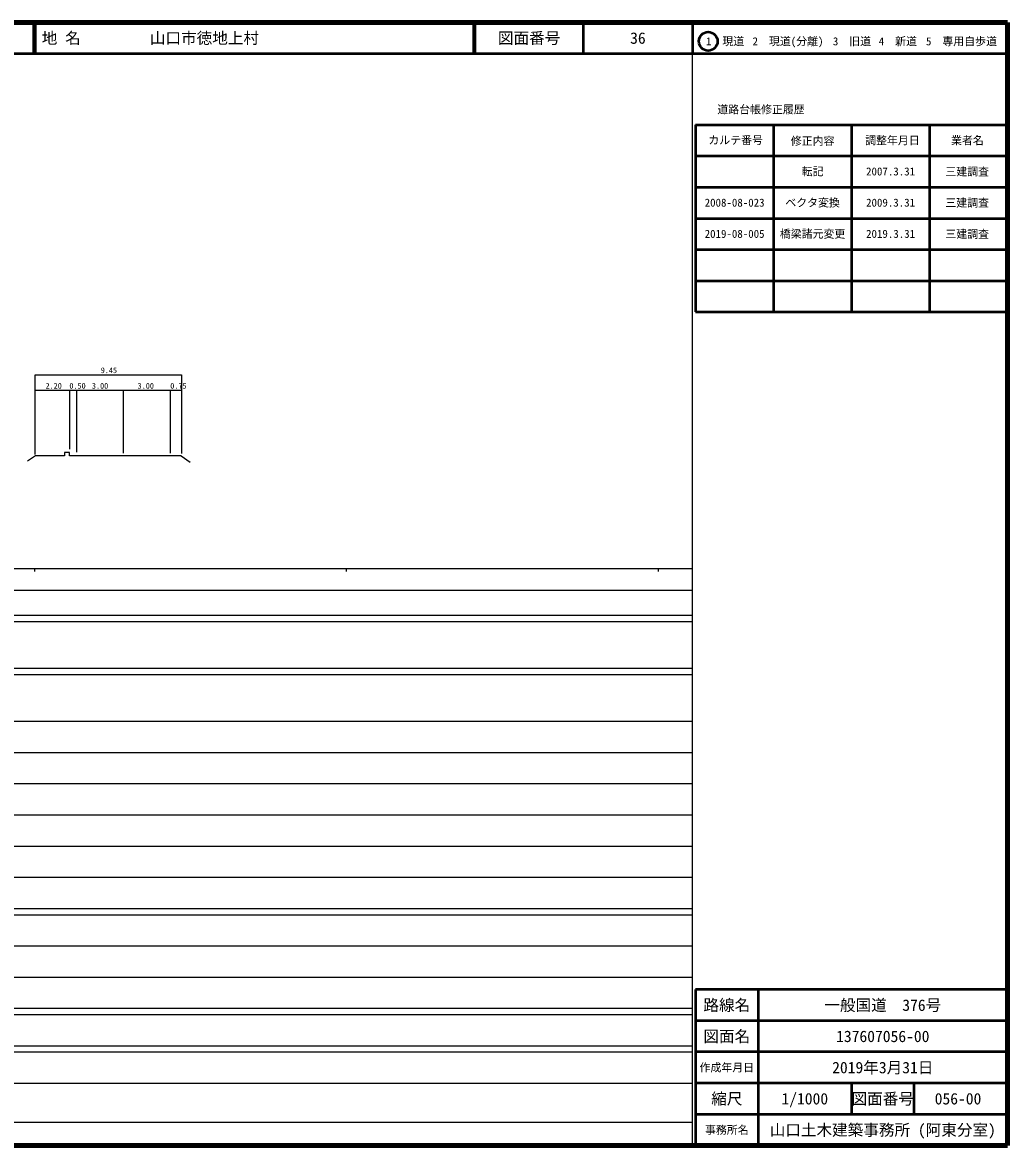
# Model space of a CAD drawing. Units: millimetres, scale not verified. Extents: x 40000 to 680000, y 20000 to 380000.
# Drawn here: x 364183 to 680000, y 20000 to 380000 of the extents above; entities that cross this region are included whole.
import ezdxf
from ezdxf.enums import TextEntityAlignment as Align

# ---------------------------------------------------------------- set-up
doc = ezdxf.new("R2010")
doc.units = ezdxf.units.MM
doc.header["$LTSCALE"] = 1000
for name, color, linetype, lineweight in [('M-BGD', 7, 'Continuous', 25), ('M-TTL', 2, 'Continuous', 140), ('M-TTL-BAND', 7, 'Continuous', 25), ('M-TTL-FRAM', 2, 'Continuous', 50), ('M-TTL-LINE', 7, 'Continuous', 50)]:
    doc.layers.add(name, color=color, linetype=linetype, lineweight=lineweight)
doc.layers.add('M-TTL-TXT', color=7, linetype='Continuous')
doc.styles.add('ＭＳ ゴシック', font='')
doc.styles.get('ＭＳ ゴシック').set_extended_font_data('MS Gothic')

msp = doc.modelspace()

# ---------------------------------------------------------------- linework, layer by layer
at = {"layer": 'M-BGD'}
for p, q in [((368266, 241561), (368296, 267050)), ((368296, 267050), (415202, 267048)), ((415202, 267048), (415202, 241817)), ((415202, 262052), (368296, 262059)), ((379218, 262052), (379218, 243256)), ((381525, 262057), (381541, 242224)), ((396490, 262055), (396490, 241986)), ((411568, 262053), (411561, 241986)), ((377685, 242157), (377684, 241064)), ((379218, 242156), (377685, 242157)), ((379218, 241055), (379218, 242156)), ((368333, 241061), (365750, 239399)), ((377684, 241064), (368333, 241061)), ((415062, 241077), (379218, 241055)), ((415062, 241077), (417951, 239084))]:
    msp.add_line(p, q, dxfattribs=at)
at = {"layer": 'M-TTL'}
for p, q in [((680000, 380000), (40000, 380000)), ((680000, 20000), (680000, 380000)), ((40000, 20000), (680000, 20000))]:
    msp.add_line(p, q, dxfattribs=at)
at = {"layer": 'M-TTL-BAND'}
for p, q in [((579000, 20000), (579000, 370000)), ((40000, 205000), (579000, 205000)), ((368000, 205000), (368000, 204000)), ((468000, 205000), (468000, 204000)), ((568000, 205000), (568000, 204000)), ((68000, 198000), (579000, 198000)), ((40000, 190000), (579000, 190000)), ((40000, 188000), (579000, 188000)), ((40000, 173000), (579000, 173000)), ((40000, 171000), (579000, 171000)), ((40000, 156000), (579000, 156000)), ((46000, 146000), (579000, 146000)), ((52000, 136000), (579000, 136000)), ((46000, 126000), (579000, 126000)), ((52000, 116000), (579000, 116000)), ((46000, 106000), (579000, 106000)), ((40000, 96000), (579000, 96000)), ((40000, 94000), (579000, 94000)), ((49000, 84000), (579000, 84000)), ((40000, 74000), (579000, 74000)), ((40000, 64000), (579000, 64000)), ((40000, 62000), (579000, 62000)), ((40000, 52000), (579000, 52000)), ((40000, 50000), (579000, 50000)), ((40000, 40000), (579000, 40000)), ((68000, 27500), (579000, 27500))]:
    msp.add_line(p, q, dxfattribs=at)
at = {"layer": 'M-TTL-FRAM'}
for p, q in [((580000, 347197), (580000, 287197)), ((580000, 347197), (680000, 347197)), ((580000, 287197), (680000, 287197)), ((680000, 70000), (580000, 70000)), ((580000, 70000), (580000, 20000))]:
    msp.add_line(p, q, dxfattribs=at)
at = {"layer": 'M-TTL-LINE'}
for p, q in [((367750, 380000), (367750, 370000)), ((368250, 380000), (368250, 370000)), ((508747, 380000), (508747, 370000)), ((509247, 380000), (509247, 370000)), ((543997, 380000), (543997, 370000)), ((579000, 380000), (579000, 370000)), ((40000, 370000), (680000, 370000)), ((605000, 347197), (605000, 287197)), ((630000, 347197), (630000, 287197)), ((655000, 347197), (655000, 287197)), ((580000, 337197), (680000, 337197)), ((580000, 327197), (680000, 327197)), ((580000, 317197), (680000, 317197)), ((580000, 307197), (680000, 307197)), ((580000, 297197), (680000, 297197)), ((600000, 70000), (600000, 20000)), ((680000, 60000), (580000, 60000)), ((680000, 50000), (580000, 50000)), ((680000, 40000), (580000, 40000)), ((630000, 40000), (630000, 30000)), ((650000, 40000), (650000, 30000)), ((680000, 30000), (580000, 30000))]:
    msp.add_line(p, q, dxfattribs=at)
msp.add_circle((584031, 373958), 3000, dxfattribs=at)

# ---------------------------------------------------------------- texts
at = {"layer": 'M-BGD', "style": 'ＭＳ ゴシック'}
for s, p in [('9.45', (389277, 267049)), ('2.20', (371573, 262059)), ('0.50', (379218, 262052)), ('3.00', (386447, 262057)), ('3.00', (401104, 262054)), ('0.75', (411568, 262053))]:
    msp.add_text(s, height=1833, dxfattribs=at).set_placement(p, align=Align.BOTTOM_LEFT)
at = {"layer": 'M-TTL-TXT', "style": 'ＭＳ ゴシック'}
for s, p in [('地 名', (370380, 375000)), ('山口市徳地上村', (405024, 375000))]:
    msp.add_text(s, height=3666, dxfattribs=at).set_placement(p, align=Align.MIDDLE_LEFT)
for s, height, p in [('図面番号', 3666, (526622, 375000)), ('36', 3666, (561497, 375000)), ('1\u3000現道', 2566, (589448, 373958)), ('2\u3000現道(分離)', 2566, (609619, 373958)), ('3\u3000旧道', 2566, (630121, 373958)), ('4\u3000新道', 2566, (644824, 373958)), ('5\u3000専用自歩道', 2566, (665228, 373958)), ('道路台帳修正履歴', 2566, (600968, 352113)), ('カルテ番号', 2566, (592839, 342277)), ('修正内容', 2566, (617509, 342023)), ('調整年月日', 2566, (643089, 342197)), ('業者名', 2566, (667134, 342197)), ('転記', 2566, (617500, 332245)), ('2007.3.31', 2566, (642500, 332245)), ('三建調査', 2566, (667077, 332189)), ('2008-08-023', 2566, (592500, 322245)), ('ベクタ変換', 2566, (617500, 322245)), ('2009.3.31', 2566, (642500, 322245)), ('三建調査', 2566, (667077, 322189)), ('2019-08-005', 2566, (592500, 312245)), ('橋梁諸元変更', 2566, (617500, 312245)), ('2019.3.31', 2566, (642500, 312245)), ('三建調査', 2566, (667077, 312189)), ('路線名', 3666, (590000, 65000)), ('路線名', 3666, (590000, 65000)), ('一般国道\u3000376号', 3666, (640000, 65000)), ('図面名', 3666, (590000, 55000)), ('図面名', 3666, (590000, 55000)), ('137607056-00', 3666, (640000, 55000)), ('2019年3月31日', 3666, (640000, 45000)), ('作成年月日', 2566, (590000, 45000)), ('作成年月日', 2566, (590000, 45000)), ('縮尺', 3666, (590000, 35000)), ('縮尺', 3666, (590000, 35000)), ('1/1000', 3666, (615000, 35000)), ('図面番号', 3666, (640000, 35000)), ('図面番号', 3666, (640000, 35000)), ('056-00', 3666, (664125, 35000)), ('事務所名', 2566, (590000, 25000)), ('事務所名', 2566, (590000, 25000)), ('山口土木建築事務所 (阿東分室)', 3666, (640000, 25000))]:
    msp.add_text(s, height=height, dxfattribs=at).set_placement(p, align=Align.MIDDLE_CENTER)

doc.saveas('drawing.dxf')
